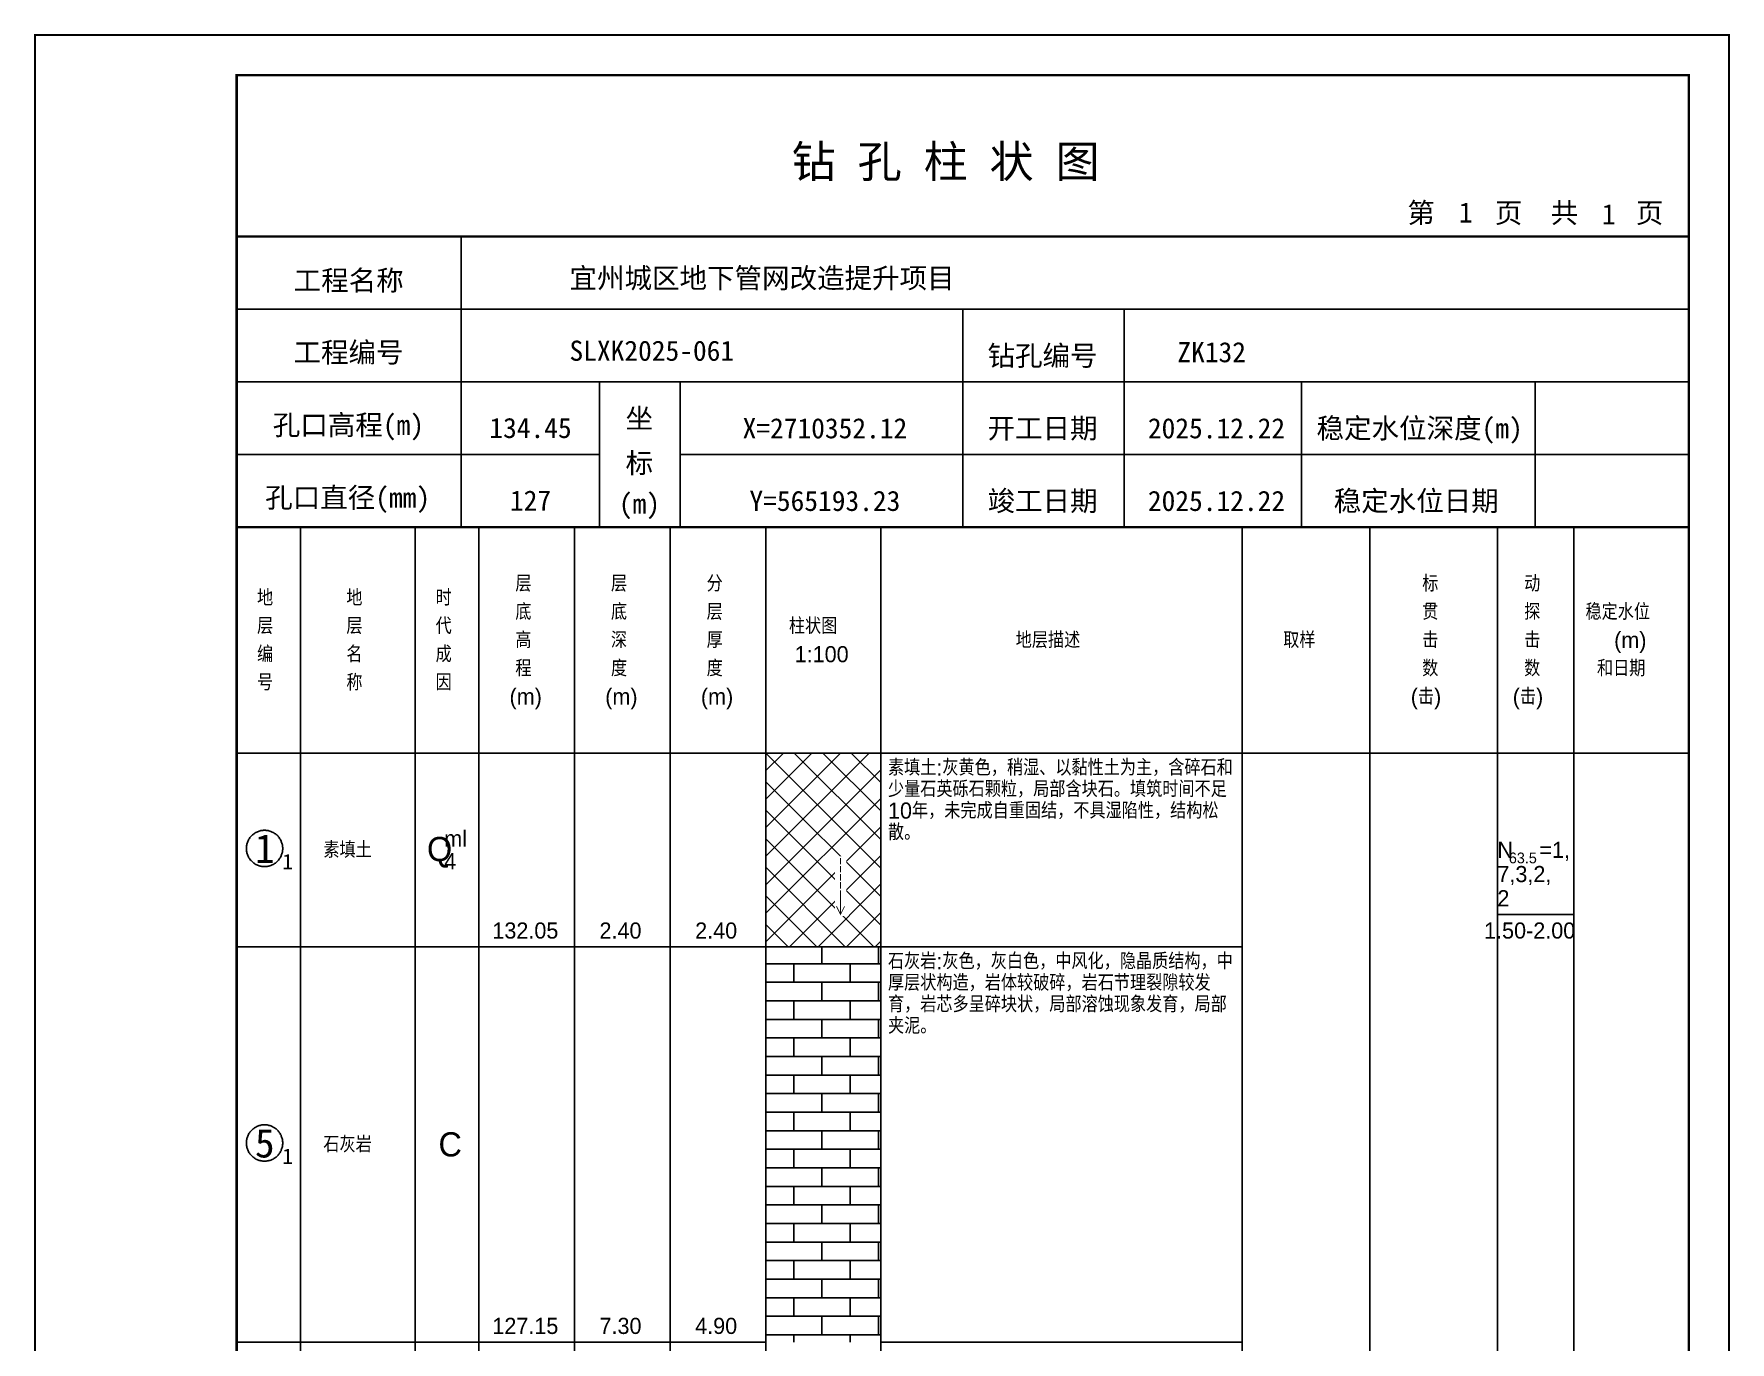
# Model space of a CAD drawing. Header units: millimetres. Extents: x 12489 to 89920, y 4630 to 4927.
# Drawn here: x 63749.3 to 63959.6, y 4764.7 to 4926.8 of the extents above; entities that cross this region are included whole.
import ezdxf
from ezdxf.enums import TextEntityAlignment as Align

# ---------------------------------------------------------------- set-up
doc = ezdxf.new("R2010")
doc.units = ezdxf.units.MM
doc.layers.add('ZZT_TC', color=7, linetype='Continuous')
doc.styles.add('成果图图块', font='', dxfattribs={"height": 2.5})
doc.styles.add('成果图模板', font='')
doc.styles.add('成果图模板标题', font='simhei.ttf')
doc.styles.add('成果图表体', font='Comfont.shx', dxfattribs={"height": 2, "bigfont": 'Hztxt12a.shx'})
doc.styles.get('成果图图块').set_extended_font_data('FangSong_GB2312')
doc.styles.get('成果图模板').set_extended_font_data('FangSong_GB2312')

# ---------------------------------------------------------------- blocks, each defined once
blk = doc.blocks.new('DCBH-1-1-1479', base_point=(0.3, -0.11))
at = {"layer": 'ZZT_TC', "color": 7}
blk.add_polyline3d([(-0.19, 2.31, 0), (-0.3, 2.31, 0), (-0.41, 2.3, 0), (-0.52, 2.29, 0), (-0.63, 2.27, 0), (-0.73, 2.24, 0), (-0.84, 2.21, 0), (-0.95, 2.18, 0), (-1.05, 2.14, 0), (-1.15, 2.09, 0), (-1.25, 2.04, 0), (-1.35, 1.99, 0), (-1.44, 1.93, 0), (-1.53, 1.87, 0), (-1.62, 1.8, 0), (-1.7, 1.73, 0), (-1.78, 1.65, 0), (-1.86, 1.57, 0), (-1.93, 1.49, 0), (-2, 1.4, 0), (-2.06, 1.31, 0), (-2.12, 1.22, 0), (-2.17, 1.12, 0), (-2.22, 1.02, 0), (-2.27, 0.92, 0), (-2.31, 0.82, 0), (-2.34, 0.71, 0), (-2.37, 0.61, 0), (-2.4, 0.5, 0), (-2.41, 0.39, 0), (-2.43, 0.28, 0), (-2.44, 0.17, 0), (-2.44, 0.06, 0), (-2.44, -0.05, 0), (-2.43, -0.16, 0), (-2.41, -0.27, 0), (-2.4, -0.38, 0), (-2.37, -0.49, 0), (-2.34, -0.6, 0), (-2.31, -0.7, 0), (-2.27, -0.8, 0), (-2.22, -0.9, 0), (-2.17, -1, 0), (-2.12, -1.1, 0), (-2.06, -1.19, 0), (-2, -1.28, 0), (-1.93, -1.37, 0), (-1.86, -1.45, 0), (-1.78, -1.53, 0), (-1.7, -1.61, 0), (-1.62, -1.68, 0), (-1.53, -1.75, 0), (-1.44, -1.81, 0), (-1.35, -1.87, 0), (-1.25, -1.93, 0), (-1.15, -1.98, 0), (-1.05, -2.02, 0), (-0.95, -2.06, 0), (-0.84, -2.1, 0), (-0.73, -2.13, 0), (-0.63, -2.15, 0), (-0.52, -2.17, 0), (-0.41, -2.18, 0), (-0.3, -2.19, 0), (-0.19, -2.19, 0), (-0.08, -2.19, 0), (0.03, -2.18, 0), (0.14, -2.17, 0), (0.25, -2.15, 0), (0.36, -2.13, 0), (0.47, -2.1, 0), (0.57, -2.06, 0), (0.67, -2.02, 0), (0.77, -1.98, 0), (0.87, -1.93, 0), (0.97, -1.87, 0), (1.06, -1.81, 0), (1.15, -1.75, 0), (1.24, -1.68, 0), (1.32, -1.61, 0), (1.4, -1.53, 0), (1.48, -1.45, 0), (1.55, -1.37, 0), (1.62, -1.28, 0), (1.68, -1.19, 0), (1.74, -1.1, 0), (1.8, -1, 0), (1.85, -0.9, 0), (1.89, -0.8, 0), (1.93, -0.7, 0), (1.97, -0.6, 0), (2, -0.49, 0), (2.02, -0.38, 0), (2.04, -0.27, 0), (2.05, -0.16, 0), (2.06, -0.05, 0), (2.06, 0.06, 0), (2.06, 0.17, 0), (2.05, 0.28, 0), (2.04, 0.39, 0), (2.02, 0.5, 0), (2, 0.61, 0), (1.97, 0.71, 0), (1.93, 0.82, 0), (1.89, 0.92, 0), (1.85, 1.02, 0), (1.8, 1.12, 0), (1.74, 1.22, 0), (1.68, 1.31, 0), (1.62, 1.4, 0), (1.55, 1.49, 0), (1.48, 1.57, 0), (1.4, 1.65, 0), (1.32, 1.73, 0), (1.24, 1.8, 0), (1.15, 1.87, 0), (1.06, 1.93, 0), (0.97, 1.99, 0), (0.87, 2.04, 0), (0.77, 2.09, 0), (0.67, 2.14, 0), (0.57, 2.18, 0), (0.47, 2.21, 0), (0.36, 2.24, 0), (0.25, 2.27, 0), (0.14, 2.29, 0), (0.03, 2.3, 0), (-0.08, 2.31, 0), (-0.19, 2.31, 0)], dxfattribs=at)
at = {"style": '成果图图块'}
blk.add_text('1', height=3.57, dxfattribs=at).set_placement((-0.16, -1.74), align=Align.CENTER)
blk.add_text('1', height=1.91, dxfattribs=at).set_placement((2.03, -2.53))
blk = doc.blocks.new('DCBH-1-1-1480', base_point=(0.3, -0.11))
at = {"layer": 'ZZT_TC', "color": 7}
blk.add_polyline3d([(-0.19, 2.31, 0), (-0.3, 2.31, 0), (-0.41, 2.3, 0), (-0.52, 2.29, 0), (-0.63, 2.27, 0), (-0.73, 2.24, 0), (-0.84, 2.21, 0), (-0.95, 2.18, 0), (-1.05, 2.14, 0), (-1.15, 2.09, 0), (-1.25, 2.04, 0), (-1.35, 1.99, 0), (-1.44, 1.93, 0), (-1.53, 1.87, 0), (-1.62, 1.8, 0), (-1.7, 1.73, 0), (-1.78, 1.65, 0), (-1.86, 1.57, 0), (-1.93, 1.49, 0), (-2, 1.4, 0), (-2.06, 1.31, 0), (-2.12, 1.22, 0), (-2.17, 1.12, 0), (-2.22, 1.02, 0), (-2.27, 0.92, 0), (-2.31, 0.82, 0), (-2.34, 0.71, 0), (-2.37, 0.61, 0), (-2.4, 0.5, 0), (-2.41, 0.39, 0), (-2.43, 0.28, 0), (-2.44, 0.17, 0), (-2.44, 0.06, 0), (-2.44, -0.05, 0), (-2.43, -0.16, 0), (-2.41, -0.27, 0), (-2.4, -0.38, 0), (-2.37, -0.49, 0), (-2.34, -0.6, 0), (-2.31, -0.7, 0), (-2.27, -0.8, 0), (-2.22, -0.9, 0), (-2.17, -1, 0), (-2.12, -1.1, 0), (-2.06, -1.19, 0), (-2, -1.28, 0), (-1.93, -1.37, 0), (-1.86, -1.45, 0), (-1.78, -1.53, 0), (-1.7, -1.61, 0), (-1.62, -1.68, 0), (-1.53, -1.75, 0), (-1.44, -1.81, 0), (-1.35, -1.87, 0), (-1.25, -1.93, 0), (-1.15, -1.98, 0), (-1.05, -2.02, 0), (-0.95, -2.06, 0), (-0.84, -2.1, 0), (-0.73, -2.13, 0), (-0.63, -2.15, 0), (-0.52, -2.17, 0), (-0.41, -2.18, 0), (-0.3, -2.19, 0), (-0.19, -2.19, 0), (-0.08, -2.19, 0), (0.03, -2.18, 0), (0.14, -2.17, 0), (0.25, -2.15, 0), (0.36, -2.13, 0), (0.47, -2.1, 0), (0.57, -2.06, 0), (0.67, -2.02, 0), (0.77, -1.98, 0), (0.87, -1.93, 0), (0.97, -1.87, 0), (1.06, -1.81, 0), (1.15, -1.75, 0), (1.24, -1.68, 0), (1.32, -1.61, 0), (1.4, -1.53, 0), (1.48, -1.45, 0), (1.55, -1.37, 0), (1.62, -1.28, 0), (1.68, -1.19, 0), (1.74, -1.1, 0), (1.8, -1, 0), (1.85, -0.9, 0), (1.89, -0.8, 0), (1.93, -0.7, 0), (1.97, -0.6, 0), (2, -0.49, 0), (2.02, -0.38, 0), (2.04, -0.27, 0), (2.05, -0.16, 0), (2.06, -0.05, 0), (2.06, 0.06, 0), (2.06, 0.17, 0), (2.05, 0.28, 0), (2.04, 0.39, 0), (2.02, 0.5, 0), (2, 0.61, 0), (1.97, 0.71, 0), (1.93, 0.82, 0), (1.89, 0.92, 0), (1.85, 1.02, 0), (1.8, 1.12, 0), (1.74, 1.22, 0), (1.68, 1.31, 0), (1.62, 1.4, 0), (1.55, 1.49, 0), (1.48, 1.57, 0), (1.4, 1.65, 0), (1.32, 1.73, 0), (1.24, 1.8, 0), (1.15, 1.87, 0), (1.06, 1.93, 0), (0.97, 1.99, 0), (0.87, 2.04, 0), (0.77, 2.09, 0), (0.67, 2.14, 0), (0.57, 2.18, 0), (0.47, 2.21, 0), (0.36, 2.24, 0), (0.25, 2.27, 0), (0.14, 2.29, 0), (0.03, 2.3, 0), (-0.08, 2.31, 0), (-0.19, 2.31, 0)], dxfattribs=at)
at = {"style": '成果图图块'}
blk.add_text('5', height=3.57, dxfattribs=at).set_placement((-0.16, -1.74), align=Align.CENTER)
blk.add_text('1', height=1.91, dxfattribs=at).set_placement((2.03, -2.53))
blk = doc.blocks.new('zztGLdt.dwg', base_point=(0.5, 0))
blk.add_wipeout([(-0.2, -0.2), (1.2, -0.2), (1.2, 3.2), (-0.2, 3.2)])
at = {"color": 7, "const_width": 0.1}
for points in [[(0.5, 3), (0.5, 0)], [(0, 1), (0.5, 0), (1, 1)]]:
    blk.add_lwpolyline(points, dxfattribs=at)
blk = doc.blocks.new('钻孔柱状图路桥昇龙制图梁世成校核莫家里.dwg234', base_point=(25, 236))
for p, q in [((52.82, 236), (52.82, 272)), ((25, 263), (205, 263)), ((115, 236), (115, 263)), ((135, 236), (135, 263)), ((25, 254), (205, 254)), ((70, 236), (70, 254)), ((80, 236), (80, 254)), ((157, 236), (157, 254)), ((185.95, 236), (185.95, 254)), ((25, 245), (70, 245)), ((80, 245), (205, 245))]:
    blk.add_line(p, q)
for points, const_width in [([(0, 0), (210, 0), (210, 297), (0, 297)], 0.25), ([(25, 5), (205, 5), (205, 292), (25, 292)], 0.3)]:
    blk.add_lwpolyline(points, close=True, dxfattribs=dict(const_width=const_width))
at = {"const_width": 0.3}
for points in [[(25, 272), (205, 272)], [(25, 236), (205, 236)]]:
    blk.add_lwpolyline(points, dxfattribs=at)
for s, height, style, p in [('钻 孔 柱 状 图', 4, '成果图模板标题', (93.8, 279.31)), ('第', 2.5, '成果图模板', (170.12, 273.7)), ('页', 2.5, '成果图模板', (180.96, 273.7)), ('共', 2.5, '成果图模板', (187.88, 273.7)), ('页', 2.5, '成果图模板', (198.44, 273.7)), ('工程名称', 2.5, '成果图模板', (32.07, 265.32)), ('宜州城区地下管网改造提升项目', 2.5, '成果图模板', (66.26, 265.61)), ('工程编号', 2.5, '成果图模板', (32.05, 256.41)), ('SLXK2025-061', 2.5, '成果图模板', (66.26, 256.61)), ('钻孔编号', 2.5, '成果图模板', (118.08, 256)), ('ZK132', 2.5, '成果图模板', (141.61, 256.43)), ('孔口高程(m)', 2.5, '成果图模板', (29.48, 247.41)), ('坐', 2.5, '成果图模板', (73.21, 248.24)), ('开工日期', 2.5, '成果图模板', (118.08, 247)), ('稳定水位深度(m)', 2.5, '成果图模板', (158.86, 247)), ('标', 2.5, '成果图模板', (73.21, 242.7)), ('孔口直径(mm)', 2.5, '成果图模板', (28.54, 238.41)), ('(m) ', 2.5, '成果图模板', (72.38, 237.65)), ('竣工日期', 2.5, '成果图模板', (118.08, 238)), ('稳定水位日期', 2.5, '成果图模板', (160.99, 238))]:
    blk.add_text(s, height=height, dxfattribs=dict(style=style)).set_placement(p)
at = {"style": '成果图模板'}
for s, p in [('1', (177.35, 273.74)), ('1', (195.08, 273.53)), ('134.45', (61.43, 247.04)), ('X=2710352.12', (97.92, 247)), ('2025.12.22', (146.46, 247)), ('127', (61.43, 238.04)), ('Y=565193.23', (97.92, 238)), ('2025.12.22', (146.46, 238))]:
    blk.add_text(s, height=2.5, dxfattribs=at).set_placement(p, align=Align.CENTER)

msp = doc.modelspace()

# ---------------------------------------------------------------- hatches: boundary and pattern name
at = {"linetype": 'Continuous'}
h = msp.add_hatch(dxfattribs=at)
h.set_pattern_fill('GKSTT', scale=0.5, style=0, pattern_type=2)
h.set_pattern_definition([(45, (0, 0), (-1.76776695, 1.76776695), []), (135, (0, 0), (-1.76776695, -1.76776695), [])])
h.paths.add_polyline_path([(63840.06, 4813.71), (63854.29, 4813.71), (63854.29, 4837.71), (63840.06, 4837.71)])
h = msp.add_hatch(dxfattribs=at)
h.set_pattern_fill('GKSHY', scale=0.5, style=0, pattern_type=2)
h.set_pattern_definition([(0, (0, 0), (0, 2.3), []), (90, (0, 0), (-3.5, 2.3), [2.3, -2.3])])
h.paths.add_polyline_path([(63840.06, 4764.71), (63854.29, 4764.71), (63854.29, 4813.71), (63840.06, 4813.71)])

# ---------------------------------------------------------------- linework, layer by layer
at = {"color": 0}
for p, q in [((63774.45, 4837.71), (63782.35, 4837.71)), ((63774.45, 4813.71), (63774.45, 4837.71)), ((63782.35, 4813.71), (63782.35, 4837.71)), ((63774.45, 4813.71), (63782.35, 4813.71)), ((63774.45, 4813.71), (63782.35, 4813.71)), ((63774.45, 4764.71), (63774.45, 4813.71)), ((63782.35, 4764.71), (63782.35, 4813.71)), ((63774.45, 4764.71), (63782.35, 4764.71))]:
    msp.add_line(p, q, dxfattribs=at)
for points in [[(63774.45, 4865.71), (63782.35, 4865.71)], [(63774.45, 4837.71), (63774.45, 4865.71)], [(63782.35, 4837.71), (63782.35, 4865.71)], [(63782.35, 4865.71), (63796.58, 4865.71)], [(63782.35, 4837.71), (63782.35, 4865.71)], [(63796.58, 4837.71), (63796.58, 4865.71)], [(63796.58, 4865.71), (63804.49, 4865.71)], [(63796.58, 4837.71), (63796.58, 4865.71)], [(63804.49, 4837.71), (63804.49, 4865.71)], [(63804.49, 4865.71), (63816.35, 4865.71)], [(63804.49, 4837.71), (63804.49, 4865.71)], [(63816.35, 4837.71), (63816.35, 4865.71)], [(63816.35, 4865.71), (63828.2, 4865.71)], [(63816.35, 4837.71), (63816.35, 4865.71)], [(63828.2, 4837.71), (63828.2, 4865.71)], [(63828.2, 4865.71), (63840.06, 4865.71)], [(63828.2, 4837.71), (63828.2, 4865.71)], [(63840.06, 4837.71), (63840.06, 4865.71)], [(63840.06, 4865.71), (63854.29, 4865.71)], [(63840.06, 4837.71), (63840.06, 4865.71)], [(63854.29, 4837.71), (63854.29, 4865.71)], [(63854.29, 4865.71), (63899.11, 4865.71)], [(63854.29, 4837.71), (63854.29, 4865.71)], [(63899.11, 4837.71), (63899.11, 4865.71)], [(63899.11, 4865.71), (63914.92, 4865.71)], [(63899.11, 4837.71), (63899.11, 4865.71)], [(63914.92, 4837.71), (63914.92, 4865.71)], [(63914.92, 4865.71), (63930.73, 4865.71)], [(63914.92, 4837.71), (63914.92, 4865.71)], [(63930.73, 4837.71), (63930.73, 4865.71)], [(63930.73, 4865.71), (63940.22, 4865.71)], [(63930.73, 4837.71), (63930.73, 4865.71)], [(63940.22, 4837.71), (63940.22, 4865.71)], [(63940.22, 4865.71), (63954.45, 4865.71)], [(63940.22, 4837.71), (63940.22, 4865.71)], [(63954.45, 4837.71), (63954.45, 4865.71)], [(63774.45, 4837.71), (63782.35, 4837.71)], [(63774.45, 4643.71), (63774.45, 4837.71)], [(63774.45, 4837.71), (63782.35, 4837.71)], [(63782.35, 4643.71), (63782.35, 4837.71)], [(63782.35, 4837.71), (63796.58, 4837.71)], [(63782.35, 4643.71), (63782.35, 4837.71)], [(63782.35, 4837.71), (63796.58, 4837.71)], [(63782.35, 4837.71), (63796.58, 4837.71)], [(63782.35, 4813.71), (63782.35, 4837.71)], [(63796.58, 4643.71), (63796.58, 4837.71)], [(63796.58, 4813.71), (63796.58, 4837.71)], [(63796.58, 4837.71), (63804.49, 4837.71)], [(63796.58, 4643.71), (63796.58, 4837.71)], [(63796.58, 4837.71), (63804.49, 4837.71)], [(63796.58, 4837.71), (63804.49, 4837.71)], [(63796.58, 4813.71), (63796.58, 4837.71)], [(63804.49, 4643.71), (63804.49, 4837.71)], [(63804.49, 4813.71), (63804.49, 4837.71)], [(63804.49, 4837.71), (63816.35, 4837.71)], [(63804.49, 4643.71), (63804.49, 4837.71)], [(63804.49, 4837.71), (63816.35, 4837.71)], [(63804.49, 4837.71), (63816.35, 4837.71)], [(63804.49, 4813.71), (63804.49, 4837.71)], [(63816.35, 4643.71), (63816.35, 4837.71)], [(63816.35, 4813.71), (63816.35, 4837.71)], [(63816.35, 4837.71), (63828.2, 4837.71)], [(63816.35, 4643.71), (63816.35, 4837.71)], [(63816.35, 4837.71), (63828.2, 4837.71)], [(63816.35, 4837.71), (63828.2, 4837.71)], [(63816.35, 4813.71), (63816.35, 4837.71)], [(63828.2, 4643.71), (63828.2, 4837.71)], [(63828.2, 4813.71), (63828.2, 4837.71)], [(63828.2, 4837.71), (63840.06, 4837.71)], [(63828.2, 4643.71), (63828.2, 4837.71)], [(63828.2, 4837.71), (63840.06, 4837.71)], [(63828.2, 4837.71), (63840.06, 4837.71)], [(63828.2, 4813.71), (63828.2, 4837.71)], [(63840.06, 4643.71), (63840.06, 4837.71)], [(63840.06, 4813.71), (63840.06, 4837.71)], [(63840.06, 4837.71), (63854.29, 4837.71)], [(63840.06, 4643.71), (63840.06, 4837.71)], [(63840.06, 4837.71), (63854.29, 4837.71)], [(63854.29, 4643.71), (63854.29, 4837.71)], [(63854.29, 4837.71), (63899.11, 4837.71)], [(63854.29, 4643.71), (63854.29, 4837.71)], [(63854.29, 4837.71), (63899.11, 4837.71)], [(63854.29, 4837.71), (63899.11, 4837.71)], [(63854.29, 4813.71), (63854.29, 4837.71)], [(63899.11, 4643.71), (63899.11, 4837.71)], [(63899.11, 4813.71), (63899.11, 4837.71)], [(63899.11, 4837.71), (63914.92, 4837.71)], [(63899.11, 4643.71), (63899.11, 4837.71)], [(63899.11, 4837.71), (63914.92, 4837.71)], [(63914.92, 4643.71), (63914.92, 4837.71)], [(63914.92, 4837.71), (63930.73, 4837.71)], [(63914.92, 4643.71), (63914.92, 4837.71)], [(63914.92, 4837.71), (63930.73, 4837.71)], [(63930.73, 4643.71), (63930.73, 4837.71)], [(63930.73, 4837.71), (63940.22, 4837.71)], [(63930.73, 4643.71), (63930.73, 4837.71)], [(63930.73, 4837.71), (63940.22, 4837.71)], [(63930.73, 4837.71), (63940.22, 4837.71)], [(63930.73, 4817.71), (63930.73, 4837.71)], [(63940.22, 4643.71), (63940.22, 4837.71)], [(63940.22, 4817.71), (63940.22, 4837.71)], [(63940.22, 4837.71), (63954.45, 4837.71)], [(63940.22, 4643.71), (63940.22, 4837.71)], [(63940.22, 4837.71), (63954.45, 4837.71)], [(63954.45, 4643.71), (63954.45, 4837.71)], [(63930.73, 4817.71), (63940.22, 4817.71)], [(63782.35, 4813.71), (63796.58, 4813.71)], [(63782.35, 4813.71), (63796.58, 4813.71)], [(63782.35, 4764.71), (63782.35, 4813.71)], [(63796.58, 4764.71), (63796.58, 4813.71)], [(63796.58, 4813.71), (63804.49, 4813.71)], [(63796.58, 4813.71), (63804.49, 4813.71)], [(63796.58, 4764.71), (63796.58, 4813.71)], [(63804.49, 4764.71), (63804.49, 4813.71)], [(63804.49, 4813.71), (63816.35, 4813.71)], [(63804.49, 4813.71), (63816.35, 4813.71)], [(63804.49, 4764.71), (63804.49, 4813.71)], [(63816.35, 4764.71), (63816.35, 4813.71)], [(63816.35, 4813.71), (63828.2, 4813.71)], [(63816.35, 4813.71), (63828.2, 4813.71)], [(63816.35, 4764.71), (63816.35, 4813.71)], [(63828.2, 4764.71), (63828.2, 4813.71)], [(63828.2, 4813.71), (63840.06, 4813.71)], [(63828.2, 4813.71), (63840.06, 4813.71)], [(63828.2, 4764.71), (63828.2, 4813.71)], [(63840.06, 4764.71), (63840.06, 4813.71)], [(63854.29, 4813.71), (63899.11, 4813.71)], [(63854.29, 4813.71), (63899.11, 4813.71)], [(63854.29, 4764.71), (63854.29, 4813.71)], [(63899.11, 4764.71), (63899.11, 4813.71)], [(63782.35, 4764.71), (63796.58, 4764.71)], [(63796.58, 4764.71), (63804.49, 4764.71)], [(63804.49, 4764.71), (63816.35, 4764.71)], [(63816.35, 4764.71), (63828.2, 4764.71)], [(63828.2, 4764.71), (63840.06, 4764.71)], [(63854.29, 4764.71), (63899.11, 4764.71)]]:
    msp.add_lwpolyline(points, dxfattribs=at)
at = {"color": 7, "flags": 128}
msp.add_lwpolyline([(63840.06, 4813.71), (63854.29, 4813.71)], dxfattribs=at)

# ---------------------------------------------------------------- block references
for name, p in [('DCBH-1-1-1479', (63778.4, 4825.71)), ('DCBH-1-1-1480', (63778.4, 4789.21))]:
    msp.add_blockref(name, p)

# ---------------------------------------------------------------- texts
at = {"color": 0, "style": '成果图表体'}
for s, height, p in [('层', 2, (63809, 4857.71)), ('层', 2, (63820.85, 4857.71)), ('分', 2, (63832.71, 4857.71)), ('标', 2, (63921.41, 4857.71)), ('动', 2, (63934.05, 4857.71)), ('地', 2, (63776.98, 4855.96)), ('地', 2, (63788.05, 4855.96)), ('时', 2, (63799.11, 4855.96)), ('底', 2, (63809, 4854.21)), ('底', 2, (63820.85, 4854.21)), ('层', 2, (63832.71, 4854.21)), ('贯', 2, (63921.41, 4854.21)), ('探', 2, (63934.05, 4854.21)), ('稳定水位', 2, (63941.65, 4854.21)), ('层', 2, (63776.98, 4852.46)), ('层', 2, (63788.05, 4852.46)), ('代', 2, (63799.11, 4852.46)), ('高', 2, (63809, 4850.71)), ('深', 2, (63820.85, 4850.71)), ('厚', 2, (63832.71, 4850.71)), ('柱状图', 2, (63842.91, 4852.46)), ('地层描述', 2, (63871.02, 4850.71)), ('取样', 2, (63904.18, 4850.71)), ('击', 2, (63921.41, 4850.71)), ('击', 2, (63934.05, 4850.71)), ('(m)', 2, (63945.2, 4850.71)), ('编', 2, (63776.98, 4848.96)), ('名', 2, (63788.05, 4848.96)), ('成', 2, (63799.11, 4848.96)), ('1:100', 2, (63843.62, 4848.96)), ('程', 2, (63809, 4847.21)), ('度', 2, (63820.85, 4847.21)), ('度', 2, (63832.71, 4847.21)), ('数', 2, (63921.41, 4847.21)), ('数', 2, (63934.05, 4847.21)), ('和日期', 2, (63943.07, 4847.21)), ('号', 2, (63776.98, 4845.46)), ('称', 2, (63788.05, 4845.46)), ('因', 2, (63799.11, 4845.46)), ('(m)', 2, (63808.28, 4843.71)), ('(m)', 2, (63820.14, 4843.71)), ('(m)', 2, (63832, 4843.71)), ('(击)', 2, (63919.99, 4843.71)), ('(击)', 2, (63932.63, 4843.71)), ('Q', 3, (63798.05, 4824.31)), ('ml', 2, (63800.18, 4826.11)), ('素填土', 2, (63785.2, 4824.71)), ('4', 2, (63800.18, 4823.31)), ('N', 2, (63930.73, 4824.71)), ('63.5', 1.333, (63932.15, 4824.04)), ('=1,', 2, (63935.94, 4824.71)), ('7,3,2,', 2, (63930.73, 4821.71)), ('2', 2, (63930.73, 4818.71)), ('132.05', 2, (63806.15, 4814.71)), ('2.40', 2, (63819.43, 4814.71)), ('2.40', 2, (63831.29, 4814.71)), ('1.50-2.00', 2, (63929.08, 4814.71)), ('石灰岩', 2, (63785.2, 4788.21)), ('C', 3, (63799.47, 4787.71)), ('127.15', 2, (63806.15, 4765.71)), ('7.30', 2, (63819.43, 4765.71)), ('4.90', 2, (63831.29, 4765.71))]:
    msp.add_text(s, height=height, dxfattribs=at).set_placement(p)
at = {"color": 0, "char_height": 2, "width": 43.0292, "attachment_point": 1, "line_spacing_factor": 0.8, "style": '成果图表体'}
for s, insert in [('素填土:灰黄色，稍湿、以黏性土为主，含碎石和少量石英砾石颗粒，局部含块石。填筑时间不足10年，未完成自重固结，不具湿陷性，结构松散。', (63855.19, 4836.91)), ('石灰岩:灰色，灰白色，中风化，隐晶质结构，中厚层状构造，岩体较破碎，岩石节理裂隙较发育，岩芯多呈碎块状，局部溶蚀现象发育，局部夹泥。', (63855.19, 4812.91))]:
    msp.add_mtext(s, dxfattribs=dict(at, insert=insert))

# ---------------------------------------------------------------- next in the draw order: block references
msp.add_blockref('zztGLdt.dwg', (63849.31, 4821.71))

# ---------------------------------------------------------------- next in the draw order: block references
msp.add_blockref('zztGLdt.dwg', (63849.31, 4820.71))

# ---------------------------------------------------------------- next in the draw order: block references
msp.add_blockref('zztGLdt.dwg', (63849.31, 4819.71))

# ---------------------------------------------------------------- next in the draw order: block references
msp.add_blockref('zztGLdt.dwg', (63849.31, 4818.71))

# ---------------------------------------------------------------- next in the draw order: block references
msp.add_blockref('zztGLdt.dwg', (63849.31, 4817.71))

# ---------------------------------------------------------------- next in the draw order: block references
msp.add_blockref('钻孔柱状图路桥昇龙制图梁世成校核莫家里.dwg234', (63774.45, 4865.71))

doc.saveas('drawing.dxf')
